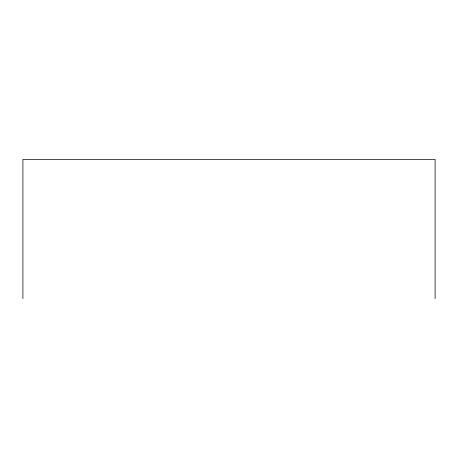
<?xml version="1.0" encoding="UTF-8"?>
<svg xmlns="http://www.w3.org/2000/svg" width="458" height="458" viewBox="0 0 458 458"><rect width="100%" height="100%" fill="white"/><g stroke="black" fill="none" stroke-linecap="round" stroke-linejoin="round"><path stroke-width="0.69" d="M435.1 298.616L435.1 159.384L22.9 159.384L22.9 298.616"/></g></svg>
